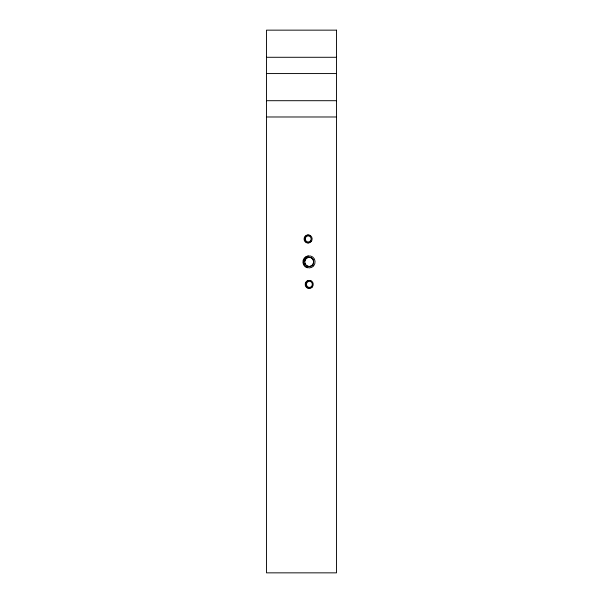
<?xml version="1.0" encoding="UTF-8"?>
<svg xmlns="http://www.w3.org/2000/svg" width="603" height="603" viewBox="0 0 603 603"><rect width="100%" height="100%" fill="white"/><g stroke="black" fill="none" stroke-linecap="round" stroke-linejoin="round"><path stroke-width="0.9" d="M266.496 57.285L336.504 57.285M266.496 73.566L336.504 73.566M266.496 100.701L336.504 100.701M266.496 116.982L336.504 116.982M310.138 288.128A3.957 3.754 -86.9 0 1 305.276 283.621A3.957 3.754 -86.9 0 1 311.427 281.397M312.309 286.131A3.957 3.754 -86.9 0 1 311.012 287.676M309.927 242.255A3.957 3.754 -86.9 0 1 304.922 241.449A3.957 3.754 -86.9 0 1 305.276 236.12A3.957 3.754 -86.9 0 1 310.341 235.977M307.47 267.792A5.992 5.683 -86.9 0 1 308.254 255.936M305.781 258.838A4.62 4.44 -88.5 0 1 312.053 258.401A4.62 4.44 -88.5 0 1 312.46 264.921A4.62 4.44 -88.5 0 1 306.196 265.358M305.427 264.453A4.62 4.44 -88.5 0 1 304.914 263.368M304.764 260.986A4.62 4.44 -88.5 0 1 305.141 259.84M336.504 30.15L266.496 30.15L266.496 572.85L336.504 572.85L336.504 30.15M312.286 286.975A3.957 3.754 -86.9 0 0 310.213 280.485A3.957 3.754 -86.9 0 0 305.909 285.649A3.957 3.754 -86.9 0 0 312.286 286.975M311.6 286.372A3.053 2.932 -88.5 0 0 309.972 281.367A3.053 2.932 -88.5 0 0 306.618 285.347A3.053 2.932 -88.5 0 0 311.6 286.372M311.193 241.554A3.957 3.754 -86.9 0 0 309.128 235.072A3.957 3.754 -86.9 0 0 304.824 240.235A3.957 3.754 -86.9 0 0 311.193 241.554M310.417 240.951A3.053 2.932 -88.5 0 0 308.781 235.946A3.053 2.932 -88.5 0 0 305.435 239.926A3.053 2.932 -88.5 0 0 310.417 240.951M313.643 265.84A5.992 5.683 -86.9 0 0 310.515 256.011A5.992 5.683 -86.9 0 0 303.987 263.835A5.992 5.683 -86.9 0 0 313.643 265.84M312.61 264.921A4.62 4.44 -88.5 0 0 310.138 257.345A4.62 4.44 -88.5 0 0 305.065 263.375A4.62 4.44 -88.5 0 0 312.61 264.921"/></g></svg>
